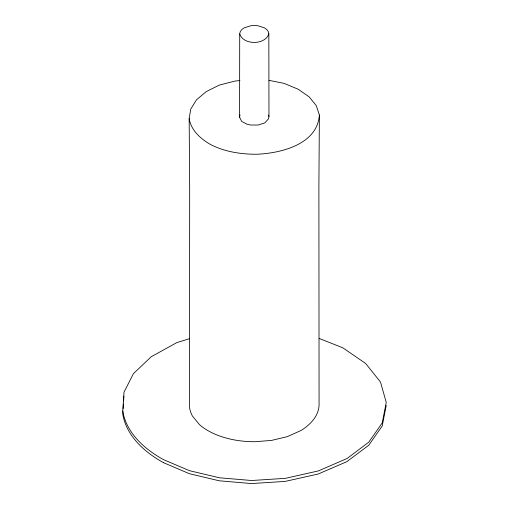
<?xml version="1.0" encoding="UTF-8"?>
<svg xmlns="http://www.w3.org/2000/svg" width="509" height="509" viewBox="0 0 509 509"><rect width="100%" height="100%" fill="white"/><g stroke="black" fill="none" stroke-linecap="round" stroke-linejoin="round"><path stroke-width="0.76" d="M268.835 33.747L268.968 116.491L268.523 118.75L264.852 122.885L258.184 125.023L250.81 125.023L247.189 124.291L241.711 121.447L239.586 117.178L239.714 33.912L240.242 31.736L241.616 29.707L243.875 27.982L250.403 25.838L254.112 25.45L257.872 25.743L264.451 27.823L266.786 29.567L268.281 31.583L268.835 33.747C265.475 45.256 243.289 45.333 239.714 33.912M269.096 80.365L284.092 83.368L298.179 89.228L309.122 96.844L316.28 105.611L319.378 115.028L318.888 187.026L319.073 403.153A66.564 38.429 0 0 1 300.959 430.512L287.356 436.633L271.564 440.406L255.003 441.717A65.648 37.901 0 0 1 199.483 424.64L192.472 416.095A65.648 37.901 0 0 1 189.475 406.856L189.679 190.404L189.17 118.68L190.71 109.13L196.499 99.828L206.26 91.575L219.303 85.098L235.177 81.026L239.924 80.568M122.923 411.736L122.777 414.071A132.83 76.687 0 0 0 163.567 462.694M123.127 408.619L123.426 403.942M123.572 401.601L123.922 396.148M122.764 410.948L124.011 392.191L133.415 373.657L151.268 356.707L176.814 342.614L189.615 338.657M319.378 115.028C317.33 144.505 280.911 153.234 256.727 154.252C240.763 154.272 224.673 151.816 210.363 144.429C200.514 138.677 191.168 130.476 189.17 118.68M386.236 405.406L382.227 425.963L368.796 445.19L346.884 461.65L318.15 474.032L285.129 481.412L251.421 483.55L219.201 480.789L189.405 473.701L163.554 462.7M239.586 117.178L240.025 114.919M319.258 338.485L342.761 347.774L365.647 363.464L380.509 382.074L386.236 402.39L382.24 422.884L368.834 442.111L347.049 458.526L318.418 470.901L285.473 478.326L251.688 480.515L219.379 477.773L189.482 470.685L163.586 459.678A132.83 76.687 0 0 1 122.752 410.948M268.428 115.053L268.968 116.491"/></g></svg>
